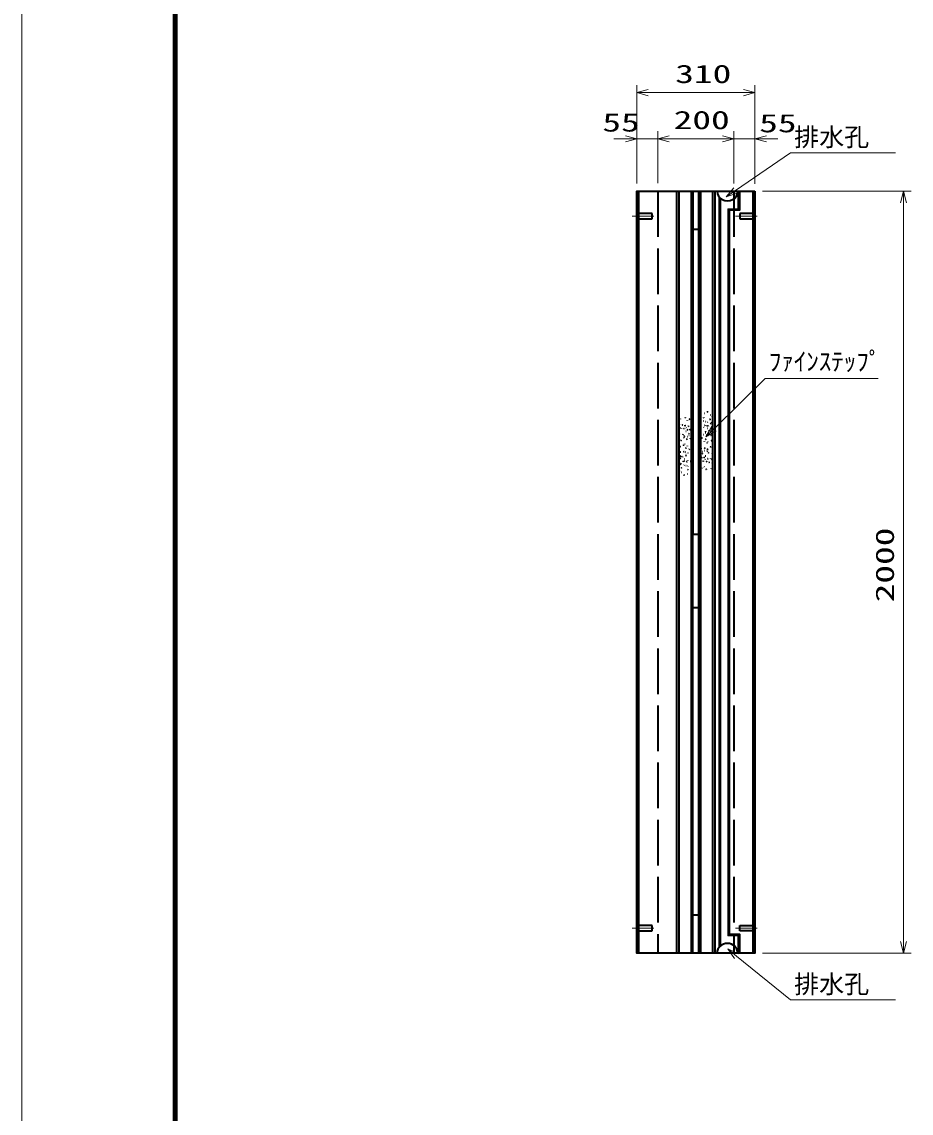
# Model space of a CAD drawing. Units: millimetres on the paper. Extents: x 0 to 841, y 0 to 594.
# Drawn here: x 0 to 116.7, y 273.1 to 416.3 of the extents above; entities that cross this region are included whole.
import ezdxf
from ezdxf.enums import TextEntityAlignment as Align

# ---------------------------------------------------------------- set-up
doc = ezdxf.new("R2010")
doc.units = ezdxf.units.MM
doc.linetypes.add('DASHED', pattern=[7.5, 6, -1.5])
doc.linetypes.add('USER1', pattern=[18.5, 12, -1.5, 3.5, -1.5])
for name, color, linetype, lineweight in [('D-BMK（構造物基準線）', 2, 'USER1', 18), ('D-STR-DIM（寸法）', 7, 'Continuous', 13), ('D-STR-HTXT（WS-旗）', 7, 'Continuous', 13), ('D-STR-HTXT（旗上げ）', 7, 'Continuous', 13), ('D-STR（構造物）', 1, 'Continuous', 35), ('D-TTL-LINE（区切線）', 7, 'Continuous', 18), ('D-TTL（外枠）', 2, 'Continuous', 140)]:
    doc.layers.add(name, color=color, linetype=linetype, lineweight=lineweight)
doc.styles.add('ＭＳ ゴシック', font='')
doc.styles.get('ＭＳ ゴシック').set_extended_font_data('MS Gothic')

# ---------------------------------------------------------------- blocks, each defined once
blk = doc.blocks.new('_Open30')
at = {"color": 7, "linetype": 'Continuous', "lineweight": 13}
for p, q in [((-1, 0.2679), (0, 0)), ((0, 0), (-1, -0.2679)), ((0, 0), (-1, 0))]:
    blk.add_line(p, q, dxfattribs=at)

msp = doc.modelspace()

# ---------------------------------------------------------------- linework, layer by layer
at = {"layer": 'D-BMK（構造物基準線）'}
for p, q in [((80.089, 390.834), (82.939, 390.834)), ((96.514, 390.834), (93.664, 390.834)), ((82.939, 297.334), (80.089, 297.334)), ((96.514, 297.334), (93.664, 297.334))]:
    msp.add_line(p, q, dxfattribs=at)
at = {"layer": 'D-STR-DIM（寸法）'}
for p, q in [((80.7, 401.981), (80.7, 408.031)), ((82.2, 407.031), (94.7, 407.031)), ((96.2, 402.011), (96.2, 408.031)), ((80.7, 395.084), (80.7, 401.981)), ((83.45, 395.136), (83.45, 401.981)), ((83.45, 395.136), (83.45, 401.981)), ((93.45, 395.151), (93.45, 401.981)), ((93.45, 395.121), (93.45, 401.981)), ((96.2, 395.054), (96.2, 401.981)), ((79.2, 400.981), (77.7, 400.981)), ((80.7, 400.981), (83.45, 400.981)), ((84.95, 400.981), (86.45, 400.981)), ((84.95, 400.981), (91.95, 400.981)), ((91.95, 400.981), (90.45, 400.981)), ((93.45, 400.981), (96.2, 400.981)), ((97.7, 400.981), (99.2, 400.981)), ((97.2, 394.084), (116.704, 394.084)), ((115.704, 295.584), (115.704, 392.584)), ((97.2, 294.084), (116.704, 294.084))]:
    msp.add_line(p, q, dxfattribs=at)
at = {"layer": 'D-STR-HTXT（WS-旗）'}
for points in [[(114.654, 399.13), (100.866, 399.13), (93.662, 394.189)], [(114.654, 287.935), (100.866, 287.935), (93.792, 293.688)]]:
    msp.add_lwpolyline(points, dxfattribs=at)
at = {"layer": 'D-STR-HTXT（旗上げ）'}
msp.add_lwpolyline([(112.373, 369.492), (97.543, 369.492), (90.835, 362.909)], dxfattribs=at)
at = {"layer": 'D-STR（構造物）'}
for p, q in [((80.95, 294.084), (80.95, 394.084)), ((85.948, 294.084), (85.948, 394.084)), ((86.198, 394.084), (86.198, 294.084)), ((87.833, 394.084), (87.833, 294.084)), ((88.073, 294.084), (88.073, 394.084)), ((88.073, 394.084), (88.073, 389.084)), ((88.827, 389.084), (88.827, 394.084)), ((88.827, 294.084), (88.827, 394.084)), ((89.068, 394.084), (89.068, 294.084)), ((89.068, 294.084), (89.068, 394.084)), ((90.698, 294.084), (90.698, 394.084)), ((90.948, 394.084), (90.948, 294.084)), ((95.95, 294.084), (95.95, 394.084)), ((91.5, 393.334), (91.5, 294.833)), ((91.674, 295.012), (91.674, 393.155)), ((92.674, 391.757), (92.674, 296.411)), ((92.847, 296.584), (92.847, 391.584)), ((94.198, 391.584), (92.847, 391.584)), ((88.073, 389.084), (88.073, 349.086)), ((86.392, 364.216), (86.387, 364.166)), ((87.293, 364.026), (87.329, 363.991)), ((87.876, 364.175), (87.897, 364.22)), ((89.443, 364.393), (89.478, 364.358)), ((89.505, 363.911), (89.461, 363.886)), ((89.478, 364.358), (89.513, 364.393)), ((89.519, 364.963), (89.567, 364.95)), ((90.319, 364.742), (90.369, 364.742)), ((90.586, 364.521), (90.551, 364.486)), ((90.622, 364.486), (90.586, 364.521)), ((86.243, 363.519), (86.239, 363.469)), ((86.331, 363.062), (86.364, 363.024)), ((86.462, 362.96), (86.458, 362.91)), ((86.852, 362.959), (86.865, 363.007)), ((86.852, 362.959), (86.9, 362.946)), ((87.193, 362.553), (87.143, 362.553)), ((87.153, 363.073), (87.199, 363.052)), ((87.436, 363.31), (87.436, 363.26)), ((87.496, 363.26), (87.534, 363.293)), ((87.496, 363.26), (87.528, 363.222)), ((87.873, 362.438), (87.89, 362.485)), ((88.897, 362.664), (88.859, 362.632)), ((89.006, 363.636), (89.002, 363.685)), ((89.199, 363.237), (89.152, 363.254)), ((89.474, 363.16), (89.495, 363.114)), ((89.618, 363.363), (89.577, 363.334)), ((89.618, 363.363), (89.647, 363.322)), ((89.696, 362.584), (89.705, 362.534)), ((89.763, 363.812), (89.713, 363.82)), ((89.98, 362.96), (89.93, 362.965)), ((89.989, 363.764), (90.006, 363.811)), ((90.128, 363.314), (90.173, 363.335)), ((90.209, 362.683), (90.177, 362.721)), ((86.31, 362.213), (86.314, 362.263)), ((86.322, 361.464), (86.313, 361.415)), ((86.936, 361.952), (86.923, 362)), ((86.936, 361.952), (86.984, 361.965)), ((87.342, 361.851), (87.292, 361.856)), ((87.557, 362.004), (87.507, 362.004)), ((87.543, 362.303), (87.591, 362.316)), ((87.543, 362.303), (87.556, 362.255)), ((89.13, 361.706), (89.098, 361.744)), ((89.298, 361.68), (89.255, 361.655)), ((89.298, 361.68), (89.273, 361.723)), ((89.449, 362.173), (89.499, 362.169)), ((89.567, 361.232), (89.592, 361.275)), ((89.692, 362.421), (89.742, 362.421)), ((89.806, 362.06), (89.854, 362.073)), ((89.874, 361.038), (89.865, 360.988)), ((87.012, 360.877), (87.021, 360.926)), ((87.079, 359.855), (87.031, 359.842)), ((87.319, 360.683), (87.294, 360.64)), ((87.387, 359.746), (87.437, 359.742)), ((87.588, 360.235), (87.631, 360.26)), ((87.588, 360.235), (87.613, 360.192)), ((87.756, 360.209), (87.788, 360.171)), ((89.342, 359.611), (89.294, 359.598)), ((89.329, 359.91), (89.379, 359.91)), ((89.342, 359.611), (89.329, 359.66)), ((89.544, 360.063), (89.594, 360.059)), ((89.949, 359.963), (89.901, 359.95)), ((89.949, 359.963), (89.962, 359.915)), ((90.564, 360.45), (90.572, 360.5)), ((90.576, 359.702), (90.572, 359.652)), ((86.677, 359.232), (86.709, 359.194)), ((86.758, 358.601), (86.713, 358.58)), ((86.906, 358.955), (86.956, 358.95)), ((87.194, 359.494), (87.144, 359.494)), ((87.19, 359.331), (87.181, 359.381)), ((87.267, 358.552), (87.239, 358.593)), ((87.267, 358.552), (87.308, 358.581)), ((87.412, 358.755), (87.391, 358.8)), ((87.687, 358.678), (87.734, 358.661)), ((87.879, 358.279), (87.883, 358.229)), ((87.989, 359.251), (88.027, 359.283)), ((89.013, 359.476), (88.996, 359.429)), ((89.39, 358.654), (89.351, 358.622)), ((89.39, 358.654), (89.358, 358.693)), ((89.45, 358.604), (89.45, 358.654)), ((89.732, 358.842), (89.687, 358.863)), ((89.692, 359.361), (89.742, 359.361)), ((90.034, 358.956), (89.986, 358.969)), ((90.034, 358.956), (90.021, 358.908)), ((90.423, 358.955), (90.428, 359.004)), ((90.554, 358.853), (90.522, 358.891)), ((90.642, 358.396), (90.647, 358.446)), ((86.264, 357.429), (86.299, 357.394)), ((86.299, 357.394), (86.335, 357.429)), ((86.566, 357.173), (86.516, 357.173)), ((86.897, 358.151), (86.88, 358.104)), ((87.123, 358.103), (87.172, 358.095)), ((87.367, 356.952), (87.319, 356.965)), ((87.408, 357.557), (87.372, 357.522)), ((87.381, 358.003), (87.424, 358.028)), ((87.408, 357.557), (87.443, 357.522)), ((89.01, 357.74), (88.989, 357.694)), ((89.592, 357.888), (89.557, 357.924)), ((90.494, 357.699), (90.498, 357.748)), ((88.827, 294.084), (88.827, 299.084)), ((94.198, 296.584), (94.198, 294.084))]:
    msp.add_line(p, q, dxfattribs=at)
at = {"layer": 'D-STR（構造物）', "linetype": 'DASHED'}
for p, q in [((83.45, 394.084), (83.45, 294.084)), ((93.45, 394.084), (93.45, 294.084)), ((94.2, 390.484), (96.2, 390.484)), ((96.2, 296.984), (94.2, 296.984))]:
    msp.add_line(p, q, dxfattribs=at)
at = {"layer": 'D-STR（構造物）'}
msp.add_lwpolyline([(96.2, 394.084), (96.2, 294.084), (80.7, 294.084), (80.7, 394.084)], close=True, dxfattribs=at)
for points in [[(94.198, 394.084), (94.198, 391.584), (94.025, 391.757), (94.025, 394.084)], [(92.847, 391.584), (92.674, 391.757), (94.025, 391.757)], [(88.058, 349.086), (88.827, 349.086), (88.827, 389.084), (88.058, 389.084)], [(86.299, 364.35), (86.261, 364.318), (86.293, 364.28)], [(87.128, 364.308), (87.083, 364.329), (87.104, 364.374)], [(87.668, 364.199), (87.632, 364.164), (87.668, 364.129)], [(89.936, 365.08), (89.974, 365.112), (90.006, 365.074)], [(90.295, 364.169), (90.308, 364.121), (90.26, 364.108)], [(86.735, 363.376), (86.703, 363.414), (86.741, 363.446)], [(87.082, 363.311), (87.032, 363.315), (87.036, 363.365)], [(87.4, 362.806), (87.364, 362.77), (87.4, 362.735)], [(87.658, 362.853), (87.645, 362.805), (87.693, 362.792)], [(87.915, 363.656), (87.865, 363.656), (87.865, 363.606)], [(89.907, 363.245), (89.948, 363.274), (89.977, 363.233)], [(90.312, 362.603), (90.283, 362.644), (90.242, 362.616)], [(90.386, 363.563), (90.395, 363.612), (90.444, 363.603)], [(90.469, 362.56), (90.477, 362.609), (90.428, 362.618)], [(90.471, 362.861), (90.496, 362.905), (90.54, 362.88)], [(90.516, 363.696), (90.557, 363.725), (90.586, 363.684)], [(86.479, 361.421), (86.508, 361.38), (86.549, 361.409)], [(86.806, 362.12), (86.774, 362.158), (86.812, 362.19)], [(86.971, 361.69), (86.923, 361.703), (86.935, 361.751)], [(87.3, 361.579), (87.262, 361.547), (87.294, 361.509)], [(87.77, 361.584), (87.729, 361.613), (87.758, 361.654)], [(87.932, 361.393), (87.893, 361.36), (87.861, 361.399)], [(89.033, 362.371), (89.061, 362.412), (89.02, 362.44)], [(89.701, 361.529), (89.749, 361.542), (89.736, 361.59)], [(89.963, 362.048), (90.004, 362.019), (89.975, 361.978)], [(90.072, 361.123), (90.043, 361.164), (90.002, 361.135)], [(90.417, 362.078), (90.466, 362.086), (90.475, 362.037)], [(90.454, 361.366), (90.503, 361.374), (90.512, 361.325)], [(90.624, 361.289), (90.665, 361.261), (90.636, 361.22)], [(86.262, 360.625), (86.221, 360.654), (86.249, 360.695)], [(86.431, 360.549), (86.382, 360.54), (86.374, 360.59)], [(86.469, 359.837), (86.42, 359.828), (86.411, 359.878)], [(86.814, 360.792), (86.842, 360.751), (86.883, 360.779)], [(86.923, 359.867), (86.882, 359.895), (86.911, 359.936)], [(87.185, 360.386), (87.137, 360.373), (87.149, 360.325)], [(89.024, 360.516), (88.992, 360.554), (88.954, 360.522)], [(89.128, 360.261), (89.156, 360.302), (89.115, 360.331)], [(89.585, 360.335), (89.624, 360.368), (89.591, 360.406)], [(89.915, 360.225), (89.963, 360.212), (89.95, 360.164)], [(90.08, 359.795), (90.112, 359.757), (90.074, 359.725)], [(90.407, 360.494), (90.378, 360.534), (90.337, 360.506)], [(86.369, 358.219), (86.328, 358.19), (86.3, 358.231)], [(86.414, 359.053), (86.389, 359.01), (86.346, 359.035)], [(86.417, 359.355), (86.408, 359.305), (86.458, 359.297)], [(86.499, 358.352), (86.49, 358.303), (86.441, 358.312)], [(86.574, 359.312), (86.603, 359.271), (86.644, 359.299)], [(86.978, 358.67), (86.937, 358.641), (86.909, 358.682)], [(87.853, 359.544), (87.824, 359.503), (87.865, 359.474)], [(88.97, 358.259), (89.02, 358.259), (89.02, 358.309)], [(89.228, 359.061), (89.241, 359.11), (89.192, 359.123)], [(89.486, 359.109), (89.521, 359.144), (89.486, 359.18)], [(89.804, 358.604), (89.854, 358.599), (89.849, 358.55)], [(90.151, 358.539), (90.183, 358.501), (90.144, 358.469)], [(86.59, 357.746), (86.577, 357.794), (86.625, 357.807)], [(86.95, 356.835), (86.912, 356.803), (86.88, 356.841)], [(89.218, 357.716), (89.253, 357.751), (89.218, 357.786)], [(89.758, 357.607), (89.803, 357.586), (89.782, 357.541)], [(90.587, 357.565), (90.625, 357.597), (90.593, 357.635)], [(88.058, 299.084), (88.827, 299.084), (88.827, 339.407), (88.058, 339.407)], [(94.025, 294.084), (94.025, 296.411), (92.674, 296.411), (92.847, 296.584), (94.198, 296.584), (94.025, 296.411)]]:
    msp.add_lwpolyline(points, dxfattribs=at)
at = {"layer": 'D-STR（構造物）', "linetype": 'DASHED'}
for points in [[(80.7, 390.484), (82.7, 390.484), (82.7, 391.184), (80.7, 391.184)], [(96.2, 391.184), (94.2, 391.184), (94.2, 390.484)], [(80.7, 296.984), (82.7, 296.984), (82.7, 297.684), (80.7, 297.684)], [(94.2, 296.984), (94.2, 297.684), (96.2, 297.684)]]:
    msp.add_lwpolyline(points, dxfattribs=at)
at = {"layer": 'D-STR（構造物）'}
for centre, start_param, end_param in [((92.592, 394.084), 6.283185, 9.4247777), ((92.592, 294.084), 3.1415927, 6.2831853)]:
    msp.add_ellipse(centre, major_axis=(-1.357, 0), ratio=0.9294, start_param=start_param, end_param=end_param, dxfattribs=at)
at = {"layer": 'D-TTL-LINE（区切線）'}
msp.add_line((0, 594), (0, 0), dxfattribs=at)
at = {"layer": 'D-TTL（外枠）'}
msp.add_line((20.1, 573.9), (20.1, 20.1), dxfattribs=at)

# ---------------------------------------------------------------- block references
at = {"layer": 'D-STR-DIM（寸法）', "xscale": 1.5, "yscale": 1.5}
for p, rotation in [((80.7, 407.031), 180), ((83.45, 400.981), 180), ((83.45, 400.981), 180), ((96.2, 400.981), 180), ((115.704, 394.084), 90), ((115.704, 294.084), 270)]:
    msp.add_blockref('_Open30', p, dxfattribs=dict(at, rotation=rotation))
for p in [(96.2, 407.031), (80.7, 400.981), (93.45, 400.981), (93.45, 400.981)]:
    msp.add_blockref('_Open30', p, dxfattribs=at)
at = {"layer": 'D-STR-HTXT（WS-旗）', "xscale": 1.5, "yscale": 1.5}
for p, rotation in [((92.425, 393.341), 214.4461), ((92.629, 294.634), 140.8822)]:
    msp.add_blockref('_Open30', p, dxfattribs=dict(at, rotation=rotation))
at = {"layer": 'D-STR-HTXT（旗上げ）', "xscale": 1.5, "yscale": 1.5, "rotation": 224.46124}
msp.add_blockref('_Open30', (89.764, 361.858), dxfattribs=at)

# ---------------------------------------------------------------- texts
at = {"layer": 'D-STR-DIM（寸法）', "style": 'ＭＳ ゴシック', "width": 1.5}
for s, p in [('310', (85.742, 407.568)), ('55', (76.181, 401.199)), ('200', (85.534, 401.518)), ('55', (96.765, 401.104))]:
    msp.add_text(s, height=2.405, dxfattribs=at).set_placement(p, align=Align.BOTTOM_LEFT)
msp.add_text('2000', height=2.405, rotation=90, dxfattribs=at).set_placement((115.167, 340.126), align=Align.BOTTOM_LEFT)
at = {"layer": 'D-STR-HTXT（WS-旗）', "style": 'ＭＳ ゴシック'}
for p in [(101.347, 399.282), (101.347, 288.087)]:
    msp.add_text('排水孔', height=2.405, dxfattribs=at).set_placement(p, align=Align.BOTTOM_LEFT)
at = {"layer": 'D-STR-HTXT（旗上げ）', "style": 'ＭＳ ゴシック'}
msp.add_text('ﾌｧｲﾝｽﾃｯﾌﾟ', height=2.405, dxfattribs=at).set_placement((98.023, 369.817), align=Align.BOTTOM_LEFT)

doc.saveas('drawing.dxf')
